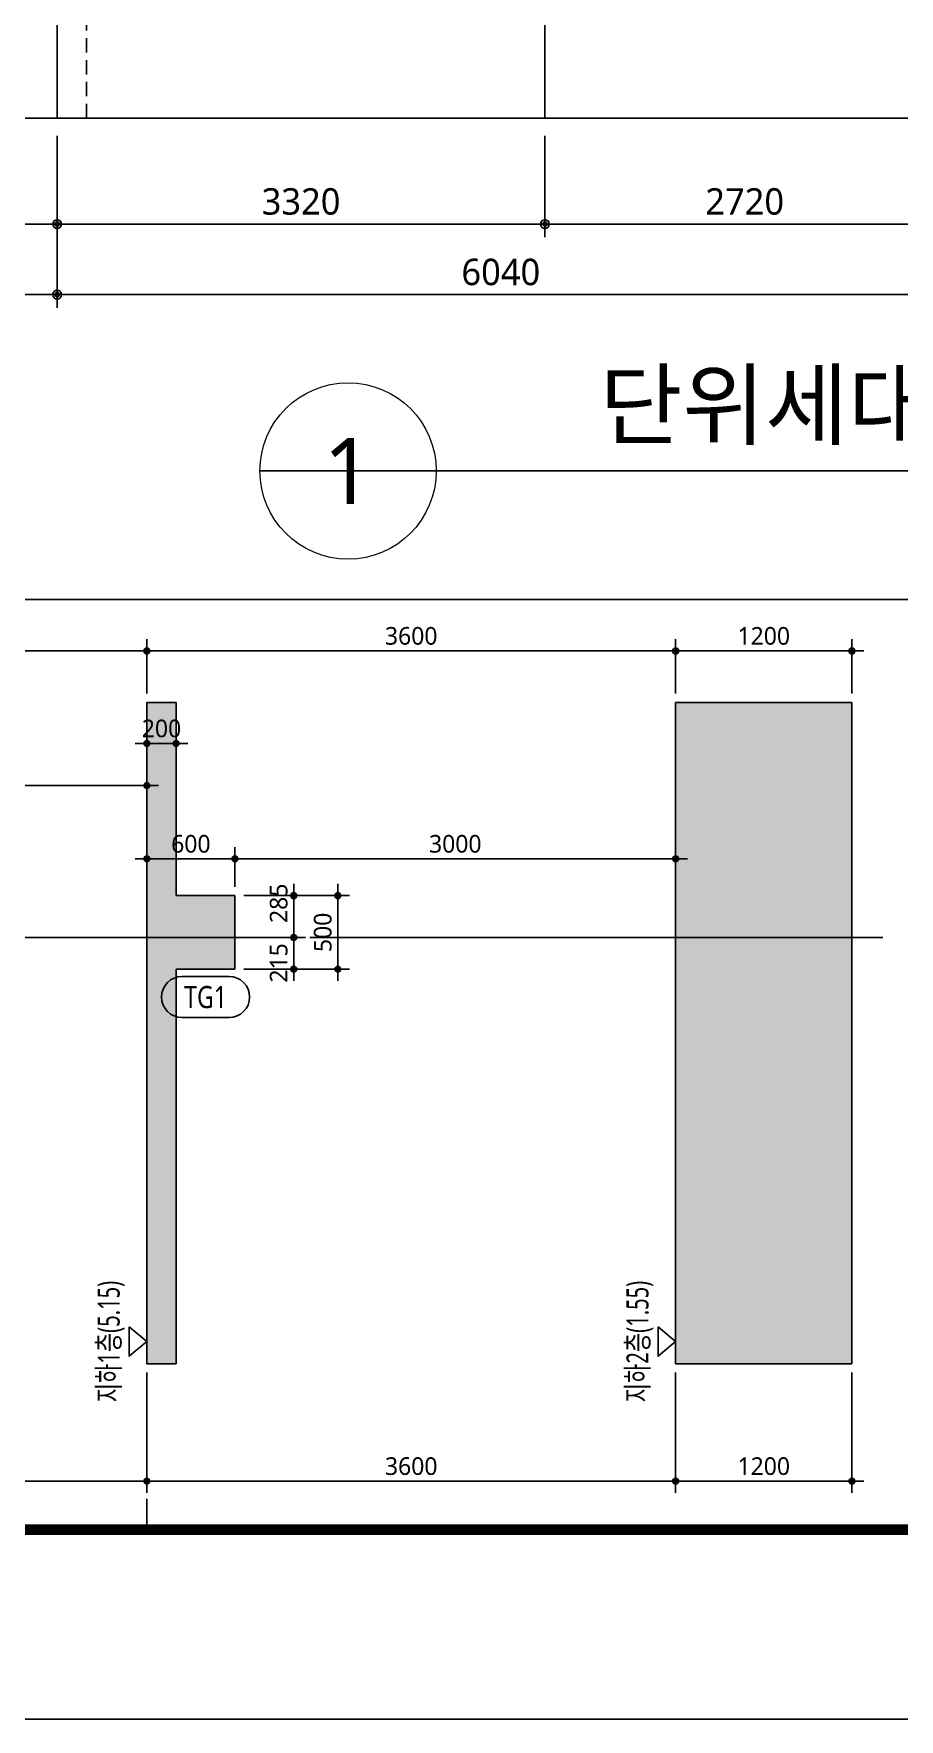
# Model space of a CAD drawing. Header units: millimetres. Extents: x 350420 to 672135, y -312840 to -44390.
# Drawn here: x 520010 to 525902, y -80030 to -68560 of the extents above; entities that cross this region are included whole.
import ezdxf
from ezdxf.enums import TextEntityAlignment as Align
from ezdxf.xclip import XClip

# ---------------------------------------------------------------- set-up
doc = ezdxf.new("R2010")
doc.units = ezdxf.units.MM
doc.header["$LTSCALE"] = 65
doc.header["$XCLIPFRAME"] = 0
doc.linetypes.add('CEN', pattern=[62, 60, -1, 0, -1])
doc.linetypes.add('XS-지하주차장$0$HID', pattern=[2.3, 1.5, -0.8])
doc.layers.get('Defpoints').update_dxf_attribs({"color": 145})
for name, color, linetype in [('253', 253, 'Continuous'), ('CEN', 1, 'CEN'), ('DIM', 7, 'Continuous'), ('FORM_고양장항A-1BL-S-성능$0$FORM', 7, 'Continuous'), ('LEADER', 7, 'Continuous'), ('M', 7, 'Continuous'), ('NAME-B', 6, 'Continuous'), ('SEC', 2, 'Continuous'), ('XS-지하주차장$0$G', 4, 'XS-지하주차장$0$HID')]:
    doc.layers.add(name, color=color, linetype=linetype)
doc.layers.add('DEFPOINT', color=144, linetype='Continuous', plot=False)
doc.layers.add('FORM_고양장항A-1BL-S-성능$0$DEFPOINT', color=144, linetype='Continuous', plot=False)
doc.layers.add('TEXT', color=3, linetype='Continuous', lineweight=9)
doc.styles.add('맑은고딕', font='malgun.ttf')
doc.dimstyles.new('DIM_40', dxfattribs={"dimscale": 40, "dimtxt": 3, "dimasz": 1, "dimexe": 2, "dimexo": 1.5, "dimgap": 1, "dimtad": 1, "dimdec": 0, "dimzin": 0, "dimdsep": 46, "dimtxsty": '맑은고딕', "dimblk1": 'DIMDOT', "dimblk2": 'DIMDOT', "dimsah": 1, "dimcen": 0.09, "dimdle": 2, "dimclrd": 7, "dimclre": 7, "dimclrt": 6, "dimadec": 0, "dimazin": 0, "dimtfac": 1, "dimtdec": 0, "dimtix": 1, "dimtmove": 2, "dimatfit": 3, "dimldrblk": 'DIMDOT', "dimfxl": 0, "dimtolj": 1, "dimtzin": 0, "dimarcsym": 0})
doc.dimstyles.new('DIM_60', dxfattribs={"dimscale": 60, "dimtxt": 3, "dimasz": 1, "dimexe": 1.5, "dimexo": 2, "dimgap": 1, "dimtad": 1, "dimdec": 0, "dimzin": 0, "dimdsep": 46, "dimtxsty": '맑은고딕', "dimblk1": 'DIMDOT', "dimblk2": 'DIMDOT', "dimsah": 1, "dimcen": 0.09, "dimdle": 2, "dimclrd": 7, "dimclre": 7, "dimclrt": 3, "dimadec": 0, "dimazin": 0, "dimtfac": 1, "dimtdec": 0, "dimtix": 1, "dimtmove": 2, "dimatfit": 3, "dimldrblk": 'DIMDOT', "dimfxl": 0, "dimtolj": 1, "dimtzin": 0, "dimarcsym": 0})

# ---------------------------------------------------------------- blocks, each defined once
blk = doc.blocks.new('XS-지하주차장')
at = {"layer": 'XS-지하주차장$0$G'}
blk.add_line((640310, 162350), (644610, 162350), dxfattribs=at)
blk = doc.blocks.new('DIMDOT')
at = {"layer": 'DIM', "linetype": 'Continuous'}
blk.add_line((-2, 0), (2, 0), dxfattribs=at)
for radius in [0.5, 0.25]:
    blk.add_circle((0, 0), radius, dxfattribs=at)
blk = doc.blocks.new('*D722')
at = {"layer": 'Defpoints', "color": 0, "linetype": 'Continuous', "transparency": 16777216}
for p in [(520170, -69135), (526210, -69135), (526210, -70335)]:
    blk.add_point(p, dxfattribs=at)
at = {"layer": 'DIM', "color": 7, "linetype": 'Continuous', "lineweight": -2, "transparency": 16777216}
for p, q in [((520170, -69255), (520170, -70425)), ((526210, -69255), (526210, -70425)), ((520230, -70335), (526150, -70335))]:
    blk.add_line(p, q, dxfattribs=at)
at = {"layer": 'DIM', "color": 7, "linetype": 'Continuous', "lineweight": -2, "transparency": 16777216, "xscale": 60, "yscale": 60, "zscale": 60, "rotation": 180}
blk.add_blockref('DIMDOT', (520170, -70335), dxfattribs=at)
at = {"layer": 'DIM', "color": 7, "linetype": 'Continuous', "lineweight": -2, "transparency": 16777216, "xscale": 60, "yscale": 60, "zscale": 60}
blk.add_blockref('DIMDOT', (526210, -70335), dxfattribs=at)
at = {"layer": 'DIM', "color": 3, "linetype": 'Continuous', "transparency": 16777216, "insert": (523190, -70182), "char_height": 180, "attachment_point": 5, "style": '맑은고딕'}
blk.add_mtext('\\A1;6040', dxfattribs=at)
blk = doc.blocks.new('*D723')
at = {"layer": 'Defpoints', "color": 0, "linetype": 'Continuous', "transparency": 16777216}
for p in [(523490, -69135), (526210, -69135), (526210, -69855)]:
    blk.add_point(p, dxfattribs=at)
at = {"layer": 'DIM', "color": 7, "linetype": 'Continuous', "lineweight": -2, "transparency": 16777216}
for p, q in [((523490, -69255), (523490, -69945)), ((526210, -69255), (526210, -69945)), ((523550, -69855), (526150, -69855))]:
    blk.add_line(p, q, dxfattribs=at)
at = {"layer": 'DIM', "color": 7, "linetype": 'Continuous', "lineweight": -2, "transparency": 16777216, "xscale": 60, "yscale": 60, "zscale": 60, "rotation": 180}
blk.add_blockref('DIMDOT', (523490, -69855), dxfattribs=at)
at = {"layer": 'DIM', "color": 7, "linetype": 'Continuous', "lineweight": -2, "transparency": 16777216, "xscale": 60, "yscale": 60, "zscale": 60}
blk.add_blockref('DIMDOT', (526210, -69855), dxfattribs=at)
at = {"layer": 'DIM', "color": 3, "linetype": 'Continuous', "transparency": 16777216, "insert": (524850, -69702), "char_height": 180, "attachment_point": 5, "style": '맑은고딕'}
blk.add_mtext('\\A1;2720', dxfattribs=at)
blk = doc.blocks.new('*D724')
at = {"layer": 'Defpoints', "color": 0, "linetype": 'Continuous', "transparency": 16777216}
for p in [(520170, -69135), (523490, -69135), (520170, -69855)]:
    blk.add_point(p, dxfattribs=at)
at = {"layer": 'DIM', "color": 7, "linetype": 'Continuous', "lineweight": -2, "transparency": 16777216}
for p, q in [((520170, -69255), (520170, -69945)), ((523490, -69255), (523490, -69945)), ((523430, -69855), (520230, -69855))]:
    blk.add_line(p, q, dxfattribs=at)
at = {"layer": 'DIM', "color": 7, "linetype": 'Continuous', "lineweight": -2, "transparency": 16777216, "xscale": 60, "yscale": 60, "zscale": 60, "rotation": 180}
blk.add_blockref('DIMDOT', (520170, -69855), dxfattribs=at)
at = {"layer": 'DIM', "color": 7, "linetype": 'Continuous', "lineweight": -2, "transparency": 16777216, "xscale": 60, "yscale": 60, "zscale": 60}
blk.add_blockref('DIMDOT', (523490, -69855), dxfattribs=at)
at = {"layer": 'DIM', "color": 3, "linetype": 'Continuous', "transparency": 16777216, "insert": (521830, -69702), "char_height": 180, "attachment_point": 5, "style": '맑은고딕'}
blk.add_mtext('\\A1;3320', dxfattribs=at)
blk = doc.blocks.new('*D725')
at = {"layer": 'Defpoints', "color": 0, "linetype": 'Continuous', "transparency": 16777216}
for p in [(514130, -69135), (520170, -69135), (514130, -70335)]:
    blk.add_point(p, dxfattribs=at)
at = {"layer": 'DIM', "color": 7, "linetype": 'Continuous', "lineweight": -2, "transparency": 16777216}
for p, q in [((514130, -69255), (514130, -70425)), ((520170, -69255), (520170, -70425)), ((520110, -70335), (514190, -70335))]:
    blk.add_line(p, q, dxfattribs=at)
at = {"layer": 'DIM', "color": 7, "linetype": 'Continuous', "lineweight": -2, "transparency": 16777216, "xscale": 60, "yscale": 60, "zscale": 60, "rotation": 180}
blk.add_blockref('DIMDOT', (514130, -70335), dxfattribs=at)
at = {"layer": 'DIM', "color": 7, "linetype": 'Continuous', "lineweight": -2, "transparency": 16777216, "xscale": 60, "yscale": 60, "zscale": 60}
blk.add_blockref('DIMDOT', (520170, -70335), dxfattribs=at)
at = {"layer": 'DIM', "color": 3, "linetype": 'Continuous', "transparency": 16777216, "insert": (517150, -70182), "char_height": 180, "attachment_point": 5, "style": '맑은고딕'}
blk.add_mtext('\\A1;6040', dxfattribs=at)
blk = doc.blocks.new('*D727')
at = {"layer": 'Defpoints', "color": 0, "linetype": 'Continuous', "transparency": 16777216}
for p in [(516850, -69135), (520170, -69135), (520170, -69855)]:
    blk.add_point(p, dxfattribs=at)
at = {"layer": 'DIM', "color": 7, "linetype": 'Continuous', "lineweight": -2, "transparency": 16777216}
for p, q in [((516850, -69255), (516850, -69945)), ((520170, -69255), (520170, -69945)), ((516910, -69855), (520110, -69855))]:
    blk.add_line(p, q, dxfattribs=at)
at = {"layer": 'DIM', "color": 7, "linetype": 'Continuous', "lineweight": -2, "transparency": 16777216, "xscale": 60, "yscale": 60, "zscale": 60, "rotation": 180}
blk.add_blockref('DIMDOT', (516850, -69855), dxfattribs=at)
at = {"layer": 'DIM', "color": 7, "linetype": 'Continuous', "lineweight": -2, "transparency": 16777216, "xscale": 60, "yscale": 60, "zscale": 60}
blk.add_blockref('DIMDOT', (520170, -69855), dxfattribs=at)
at = {"layer": 'DIM', "color": 3, "linetype": 'Continuous', "transparency": 16777216, "insert": (518510, -69702), "char_height": 180, "attachment_point": 5, "style": '맑은고딕'}
blk.add_mtext('\\A1;3320', dxfattribs=at)
blk = doc.blocks.new('FORM_고양장항A-1BL-S-성능')
at = {"layer": 'FORM_고양장항A-1BL-S-성능$0$DEFPOINT', "color": 1}
blk.add_line((208.5, 22), (208.5, 25), dxfattribs=at)
at = {"layer": 'FORM_고양장항A-1BL-S-성능$0$DEFPOINT'}
blk.add_lwpolyline([(0, 594), (0, 0), (841, 0), (841, 594), (0, 594)], dxfattribs=at)
at = {"layer": 'FORM_고양장항A-1BL-S-성능$0$FORM'}
for points in [[(25, 573), (25, 21), (757, 21), (757, 573)], [(26, 572), (26, 22), (756, 22), (756, 572)]]:
    blk.add_lwpolyline(points, close=True, dxfattribs=at)
at = {"layer": 'FORM_고양장항A-1BL-S-성능$0$FORM', "const_width": 1}
blk.add_lwpolyline([(25.5, 572.5), (25.5, 21.5), (756.5, 21.5), (756.5, 572.5)], close=True, dxfattribs=at)
blk = doc.blocks.new('*D992')
at = {"layer": 'Defpoints', "color": 0, "transparency": 16777216}
for p in [(524380, -77610), (525580, -77610), (525580, -78410)]:
    blk.add_point(p, dxfattribs=at)
at = {"layer": 'DIM', "color": 7, "lineweight": -2, "transparency": 16777216}
for p, q in [((524380, -77670), (524380, -78490)), ((525580, -77670), (525580, -78490)), ((524420, -78410), (525540, -78410))]:
    blk.add_line(p, q, dxfattribs=at)
at = {"layer": 'DIM', "color": 7, "lineweight": -2, "transparency": 16777216, "xscale": 40, "yscale": 40, "zscale": 40, "rotation": 180}
blk.add_blockref('DIMDOT', (524380, -78410), dxfattribs=at)
at = {"layer": 'DIM', "color": 7, "lineweight": -2, "transparency": 16777216, "xscale": 40, "yscale": 40, "zscale": 40}
blk.add_blockref('DIMDOT', (525580, -78410), dxfattribs=at)
at = {"layer": 'DIM', "color": 6, "transparency": 16777216, "insert": (524980, -78308), "char_height": 120, "attachment_point": 5, "style": '맑은고딕'}
blk.add_mtext('\\A1;1200', dxfattribs=at)
blk = doc.blocks.new('*D993')
at = {"layer": 'Defpoints', "color": 0, "transparency": 16777216}
for p in [(520780, -77610), (524380, -77610), (520780, -78410)]:
    blk.add_point(p, dxfattribs=at)
at = {"layer": 'DIM', "color": 7, "lineweight": -2, "transparency": 16777216}
for p, q in [((520780, -77670), (520780, -78490)), ((524380, -77670), (524380, -78490)), ((524340, -78410), (520820, -78410))]:
    blk.add_line(p, q, dxfattribs=at)
at = {"layer": 'DIM', "color": 7, "lineweight": -2, "transparency": 16777216, "xscale": 40, "yscale": 40, "zscale": 40, "rotation": 180}
blk.add_blockref('DIMDOT', (520780, -78410), dxfattribs=at)
at = {"layer": 'DIM', "color": 7, "lineweight": -2, "transparency": 16777216, "xscale": 40, "yscale": 40, "zscale": 40}
blk.add_blockref('DIMDOT', (524380, -78410), dxfattribs=at)
at = {"layer": 'DIM', "color": 6, "transparency": 16777216, "insert": (522580, -78308), "char_height": 120, "attachment_point": 5, "style": '맑은고딕'}
blk.add_mtext('\\A1;3600', dxfattribs=at)
blk = doc.blocks.new('*D998')
at = {"layer": 'Defpoints', "color": 0, "transparency": 16777216}
for p in [(520780, -73390), (520780, -73590), (520980, -73590)]:
    blk.add_point(p, dxfattribs=at)
at = {"layer": 'DIM', "color": 7, "lineweight": -2, "transparency": 16777216}
for p, q in [((520740, -73390), (520700, -73390)), ((520780, -73530), (520780, -73310)), ((520980, -73390), (520780, -73390)), ((520980, -73530), (520980, -73310)), ((521020, -73390), (521060, -73390))]:
    blk.add_line(p, q, dxfattribs=at)
at = {"layer": 'DIM', "color": 7, "lineweight": -2, "transparency": 16777216, "xscale": 40, "yscale": 40, "zscale": 40}
blk.add_blockref('DIMDOT', (520780, -73390), dxfattribs=at)
at = {"layer": 'DIM', "color": 7, "lineweight": -2, "transparency": 16777216, "xscale": 40, "yscale": 40, "zscale": 40, "rotation": 180}
blk.add_blockref('DIMDOT', (520980, -73390), dxfattribs=at)
at = {"layer": 'DIM', "color": 6, "transparency": 16777216, "insert": (520880, -73288), "char_height": 120, "attachment_point": 5, "style": '맑은고딕'}
blk.add_mtext('\\A1;200', dxfattribs=at)
blk = doc.blocks.new('*D1000')
at = {"layer": 'Defpoints', "color": 0, "transparency": 16777216}
for p in [(516530, -77610), (520780, -77610), (520780, -78410)]:
    blk.add_point(p, dxfattribs=at)
at = {"layer": 'DIM', "color": 7, "lineweight": -2, "transparency": 16777216}
for p, q in [((516530, -77670), (516530, -78490)), ((520780, -77670), (520780, -78490)), ((516570, -78410), (520740, -78410))]:
    blk.add_line(p, q, dxfattribs=at)
at = {"layer": 'DIM', "color": 7, "lineweight": -2, "transparency": 16777216, "xscale": 40, "yscale": 40, "zscale": 40, "rotation": 180}
blk.add_blockref('DIMDOT', (516530, -78410), dxfattribs=at)
at = {"layer": 'DIM', "color": 7, "lineweight": -2, "transparency": 16777216, "xscale": 40, "yscale": 40, "zscale": 40}
blk.add_blockref('DIMDOT', (520780, -78410), dxfattribs=at)
at = {"layer": 'DIM', "color": 6, "transparency": 16777216, "insert": (518655, -78308), "char_height": 120, "attachment_point": 5, "style": '맑은고딕'}
blk.add_mtext('\\A1;4250', dxfattribs=at)
blk = doc.blocks.new('*D1001')
at = {"layer": 'Defpoints', "color": 0, "transparency": 16777216}
for p in [(520780, -74175), (520780, -74425), (521380, -74425)]:
    blk.add_point(p, dxfattribs=at)
at = {"layer": 'DIM', "color": 7, "lineweight": -2, "transparency": 16777216}
for p, q in [((520780, -74365), (520780, -74095)), ((521380, -74365), (521380, -74095)), ((521340, -74175), (520820, -74175))]:
    blk.add_line(p, q, dxfattribs=at)
at = {"layer": 'DIM', "color": 7, "lineweight": -2, "transparency": 16777216, "xscale": 40, "yscale": 40, "zscale": 40, "rotation": 180}
blk.add_blockref('DIMDOT', (520780, -74175), dxfattribs=at)
at = {"layer": 'DIM', "color": 7, "lineweight": -2, "transparency": 16777216, "xscale": 40, "yscale": 40, "zscale": 40}
blk.add_blockref('DIMDOT', (521380, -74175), dxfattribs=at)
at = {"layer": 'DIM', "color": 6, "transparency": 16777216, "insert": (521080, -74073), "char_height": 120, "attachment_point": 5, "style": '맑은고딕'}
blk.add_mtext('\\A1;600', dxfattribs=at)
blk = doc.blocks.new('*D1003')
at = {"layer": 'Defpoints', "color": 0, "transparency": 16777216}
for p in [(521380, -74710), (521780, -74710), (521380, -74925)]:
    blk.add_point(p, dxfattribs=at)
at = {"layer": 'DIM', "color": 7, "lineweight": -2, "transparency": 16777216}
for p, q in [((521780, -74670), (521780, -74630)), ((521440, -74710), (521860, -74710)), ((521780, -74925), (521780, -74710)), ((521440, -74925), (521860, -74925)), ((521780, -74965), (521780, -75005))]:
    blk.add_line(p, q, dxfattribs=at)
at = {"layer": 'DIM', "color": 7, "lineweight": -2, "transparency": 16777216, "xscale": 40, "yscale": 40, "zscale": 40}
for p, rotation in [((521780, -74710), 270), ((521780, -74925), 90)]:
    blk.add_blockref('DIMDOT', p, dxfattribs=dict(at, rotation=rotation))
at = {"layer": 'DIM', "color": 6, "transparency": 16777216, "insert": (521678, -74883), "char_height": 120, "attachment_point": 5, "rotation": 90, "style": '맑은고딕'}
blk.add_mtext('\\A1;215', dxfattribs=at)
blk = doc.blocks.new('*D1004')
at = {"layer": 'Defpoints', "color": 0, "transparency": 16777216}
for p in [(521380, -74425), (522080, -74425), (521380, -74925)]:
    blk.add_point(p, dxfattribs=at)
at = {"layer": 'DIM', "color": 7, "lineweight": -2, "transparency": 16777216}
for p, q in [((521440, -74425), (522160, -74425)), ((522080, -74885), (522080, -74465)), ((521440, -74925), (522160, -74925))]:
    blk.add_line(p, q, dxfattribs=at)
at = {"layer": 'DIM', "color": 7, "lineweight": -2, "transparency": 16777216, "xscale": 40, "yscale": 40, "zscale": 40}
for p, rotation in [((522080, -74425), 90), ((522080, -74925), 270)]:
    blk.add_blockref('DIMDOT', p, dxfattribs=dict(at, rotation=rotation))
at = {"layer": 'DIM', "color": 6, "transparency": 16777216, "insert": (521978, -74675), "char_height": 120, "attachment_point": 5, "rotation": 90, "style": '맑은고딕'}
blk.add_mtext('\\A1;500', dxfattribs=at)
blk = doc.blocks.new('*D1005')
at = {"layer": 'Defpoints', "color": 0, "transparency": 16777216}
for p in [(521380, -74425), (521380, -74710), (521780, -74710)]:
    blk.add_point(p, dxfattribs=at)
at = {"layer": 'DIM', "color": 7, "lineweight": -2, "transparency": 16777216}
for p, q in [((521440, -74425), (521860, -74425)), ((521780, -74465), (521780, -74670)), ((521440, -74710), (521860, -74710))]:
    blk.add_line(p, q, dxfattribs=at)
at = {"layer": 'DIM', "color": 7, "lineweight": -2, "transparency": 16777216, "xscale": 40, "yscale": 40, "zscale": 40}
for p, rotation in [((521780, -74425), 90), ((521780, -74710), 270)]:
    blk.add_blockref('DIMDOT', p, dxfattribs=dict(at, rotation=rotation))
at = {"layer": 'DIM', "color": 6, "transparency": 16777216, "insert": (521678, -74477), "char_height": 120, "attachment_point": 5, "rotation": 90, "style": '맑은고딕'}
blk.add_mtext('\\A1;285', dxfattribs=at)
blk = doc.blocks.new('*D1033')
at = {"layer": 'Defpoints', "color": 0, "transparency": 16777216}
for p in [(515330, -72760), (515330, -73110), (520780, -73110)]:
    blk.add_point(p, dxfattribs=at)
at = {"layer": 'DIM', "color": 7, "lineweight": -2, "transparency": 16777216}
for p, q in [((515330, -73050), (515330, -72680)), ((520780, -73050), (520780, -72680)), ((520740, -72760), (515370, -72760))]:
    blk.add_line(p, q, dxfattribs=at)
at = {"layer": 'DIM', "color": 7, "lineweight": -2, "transparency": 16777216, "xscale": 40, "yscale": 40, "zscale": 40, "rotation": 180}
blk.add_blockref('DIMDOT', (515330, -72760), dxfattribs=at)
at = {"layer": 'DIM', "color": 7, "lineweight": -2, "transparency": 16777216, "xscale": 40, "yscale": 40, "zscale": 40}
blk.add_blockref('DIMDOT', (520780, -72760), dxfattribs=at)
at = {"layer": 'DIM', "color": 6, "transparency": 16777216, "insert": (518055, -72658), "char_height": 120, "attachment_point": 5, "style": '맑은고딕'}
blk.add_mtext('\\A1;5450', dxfattribs=at)
blk = doc.blocks.new('*D1034')
at = {"layer": 'Defpoints', "color": 0, "transparency": 16777216}
for p in [(524380, -72760), (520780, -73110), (524380, -73110)]:
    blk.add_point(p, dxfattribs=at)
at = {"layer": 'DIM', "color": 7, "lineweight": -2, "transparency": 16777216}
for p, q in [((520780, -73050), (520780, -72680)), ((524380, -73050), (524380, -72680)), ((520820, -72760), (524340, -72760))]:
    blk.add_line(p, q, dxfattribs=at)
at = {"layer": 'DIM', "color": 7, "lineweight": -2, "transparency": 16777216, "xscale": 40, "yscale": 40, "zscale": 40, "rotation": 180}
blk.add_blockref('DIMDOT', (520780, -72760), dxfattribs=at)
at = {"layer": 'DIM', "color": 7, "lineweight": -2, "transparency": 16777216, "xscale": 40, "yscale": 40, "zscale": 40}
blk.add_blockref('DIMDOT', (524380, -72760), dxfattribs=at)
at = {"layer": 'DIM', "color": 6, "transparency": 16777216, "insert": (522580, -72658), "char_height": 120, "attachment_point": 5, "style": '맑은고딕'}
blk.add_mtext('\\A1;3600', dxfattribs=at)
blk = doc.blocks.new('*D1035')
at = {"layer": 'Defpoints', "color": 0, "transparency": 16777216}
for p in [(524380, -72760), (524380, -73110), (525580, -73110)]:
    blk.add_point(p, dxfattribs=at)
at = {"layer": 'DIM', "color": 7, "lineweight": -2, "transparency": 16777216}
for p, q in [((524380, -73050), (524380, -72680)), ((525580, -73050), (525580, -72680)), ((525540, -72760), (524420, -72760))]:
    blk.add_line(p, q, dxfattribs=at)
at = {"layer": 'DIM', "color": 7, "lineweight": -2, "transparency": 16777216, "xscale": 40, "yscale": 40, "zscale": 40, "rotation": 180}
blk.add_blockref('DIMDOT', (524380, -72760), dxfattribs=at)
at = {"layer": 'DIM', "color": 7, "lineweight": -2, "transparency": 16777216, "xscale": 40, "yscale": 40, "zscale": 40}
blk.add_blockref('DIMDOT', (525580, -72760), dxfattribs=at)
at = {"layer": 'DIM', "color": 6, "transparency": 16777216, "insert": (524980, -72658), "char_height": 120, "attachment_point": 5, "style": '맑은고딕'}
blk.add_mtext('\\A1;1200', dxfattribs=at)
blk = doc.blocks.new('*D1046')
at = {"layer": 'Defpoints', "color": 0, "transparency": 16777216}
for p in [(520780, -73675), (517990, -73925), (520780, -73925)]:
    blk.add_point(p, dxfattribs=at)
at = {"layer": 'DIM', "color": 7, "lineweight": -2, "transparency": 16777216}
for p, q in [((517990, -73865), (517990, -73595)), ((520780, -73865), (520780, -73595)), ((518030, -73675), (520740, -73675))]:
    blk.add_line(p, q, dxfattribs=at)
at = {"layer": 'DIM', "color": 7, "lineweight": -2, "transparency": 16777216, "xscale": 40, "yscale": 40, "zscale": 40, "rotation": 180}
blk.add_blockref('DIMDOT', (517990, -73675), dxfattribs=at)
at = {"layer": 'DIM', "color": 7, "lineweight": -2, "transparency": 16777216, "xscale": 40, "yscale": 40, "zscale": 40}
blk.add_blockref('DIMDOT', (520780, -73675), dxfattribs=at)
at = {"layer": 'DIM', "color": 6, "transparency": 16777216, "insert": (519385, -73573), "char_height": 120, "attachment_point": 5, "style": '맑은고딕'}
blk.add_mtext('\\A1;2790', dxfattribs=at)
blk = doc.blocks.new('*D1047')
at = {"layer": 'Defpoints', "color": 0, "transparency": 16777216}
for p in [(524380, -74175), (521380, -74425), (524380, -74425)]:
    blk.add_point(p, dxfattribs=at)
at = {"layer": 'DIM', "color": 7, "lineweight": -2, "transparency": 16777216}
for p, q in [((521380, -74365), (521380, -74095)), ((524380, -74365), (524380, -74095)), ((521420, -74175), (524340, -74175))]:
    blk.add_line(p, q, dxfattribs=at)
at = {"layer": 'DIM', "color": 7, "lineweight": -2, "transparency": 16777216, "xscale": 40, "yscale": 40, "zscale": 40, "rotation": 180}
blk.add_blockref('DIMDOT', (521380, -74175), dxfattribs=at)
at = {"layer": 'DIM', "color": 7, "lineweight": -2, "transparency": 16777216, "xscale": 40, "yscale": 40, "zscale": 40}
blk.add_blockref('DIMDOT', (524380, -74175), dxfattribs=at)
at = {"layer": 'DIM', "color": 6, "transparency": 16777216, "insert": (522880, -74073), "char_height": 120, "attachment_point": 5, "style": '맑은고딕'}
blk.add_mtext('\\A1;3000', dxfattribs=at)

msp = doc.modelspace()

# ---------------------------------------------------------------- hatches: boundary and pattern name
at = {"layer": '253'}
h = msp.add_hatch(color=256, dxfattribs=at)
h.dxf.hatch_style = 1
h.paths.add_polyline_path([(520980, -77610), (520780, -77610), (520780, -73110), (520980, -73110), (520980, -74425), (521380, -74425), (521380, -74925), (520980, -74925)])
h = msp.add_hatch(color=256, dxfattribs=at)
h.dxf.hatch_style = 1
h.paths.add_polyline_path([(525580, -77610), (524380, -77610), (524380, -73110), (525580, -73110)])

# ---------------------------------------------------------------- linework, layer by layer
for p, q in [((520980, -73110), (520780, -73110)), ((525580, -73110), (524380, -73110)), ((520980, -77610), (520780, -77610)), ((525580, -77610), (524380, -77610))]:
    msp.add_line(p, q, dxfattribs=at)
at = {"layer": 'CEN'}
for p, q in [((520170, -67635), (520170, -69135)), ((523490, -67635), (523490, -69135)), ((520780, -73110), (520780, -77610)), ((524380, -73110), (524380, -77610)), ((513830, -74710), (525795, -74710))]:
    msp.add_line(p, q, dxfattribs=at)
at = {"layer": 'DEFPOINT'}
msp.add_line((532150, -71535), (521550, -71535), dxfattribs=at)
for points in [[(510830, -46510), (542870, -46510), (542870, -70335), (510830, -70335)], [(512630, -47710), (541070, -47710), (541070, -69135), (512630, -69135)]]:
    msp.add_lwpolyline(points, close=True, dxfattribs=at)
at = {"layer": 'LEADER', "color": 7}
msp.add_lwpolyline([(526630, -72410), (513130, -72410), (513130, -78710), (526630, -78710)], close=True, dxfattribs=at)
at = {"layer": 'LEADER'}
for points in [[(520660, -77360), (520780, -77460), (520660, -77560)], [(524260, -77360), (524380, -77460), (524260, -77560)]]:
    msp.add_lwpolyline(points, close=True, dxfattribs=at)
at = {"layer": 'M'}
msp.add_lwpolyline([(521020, -74975), (521340, -74975, -1), (521340, -75255), (521020, -75255, -1)], format="xyb", close=True, dxfattribs=at)
at = {"layer": 'SEC'}
for p, q in [((520780, -77610), (520780, -73110)), ((520980, -73110), (520980, -74425)), ((524380, -73110), (524380, -77610)), ((525580, -73110), (525580, -77610)), ((520980, -74425), (521380, -74425)), ((521380, -74925), (521380, -74425)), ((520980, -74925), (520980, -77610)), ((520980, -74925), (521380, -74925))]:
    msp.add_line(p, q, dxfattribs=at)
at = {"layer": 'TEXT'}
msp.add_line((522750, -71535), (532150, -71535), dxfattribs=at)
msp.add_circle((522150, -71535), 600, dxfattribs=at)

# ---------------------------------------------------------------- block references
at = {"xscale": 60, "yscale": 60, "zscale": 60}
msp.add_blockref('FORM_고양장항A-1BL-S-성능', (508270, -80030), dxfattribs=at)
ref = msp.add_blockref('XS-지하주차장', (682720, -712245), dxfattribs=dict(rotation=90))
XClip(ref).set_block_clipping_path([(643110.0000000001, 141650.0000000187), (664534.9999999981, 170090.00000001)])

# ---------------------------------------------------------------- texts
at = {"layer": 'NAME-B', "style": '맑은고딕', "width": 0.8}
msp.add_text('TG1', height=150, dxfattribs=at).set_placement((521180, -75115), align=Align.MIDDLE)
at = {"layer": 'TEXT', "style": '맑은고딕'}
msp.add_text('단위세대 구조평면도-1(지하1층)', height=450, dxfattribs=at).set_placement((532000, -71085), align=Align.MIDDLE_RIGHT)
msp.add_text('1', height=450, dxfattribs=at).set_placement((522150, -71535), align=Align.MIDDLE_CENTER)
at = {"layer": 'TEXT', "style": '맑은고딕', "width": 0.7}
for s, p in [('지하1층(5.15)', (520520, -77460)), ('지하2층(1.55)', (524120, -77460))]:
    msp.add_text(s, height=150, rotation=90, dxfattribs=at).set_placement(p, align=Align.MIDDLE_CENTER)

# ---------------------------------------------------------------- dimensions: what is measured, and where the dimension line sits
at = {"layer": 'DIM', "linetype": 'Continuous'}
for base, p1, p2, picture, middle in [((514130, -70335), (520170, -69135), (514130, -69135), '*D725', (517150, -70182)), ((520170, -69855), (523490, -69135), (520170, -69135), '*D724', (521830, -69702))]:
    dim = msp.add_linear_dim(base=base, p1=p1, p2=p2, angle=180, dimstyle='DIM_60', dxfattribs=at)
    dim.commit()
    dim.dimension.update_dxf_attribs({"geometry": picture, "text_midpoint": middle})
for base, p1, p2, picture, middle in [((520170, -69855), (516850, -69135), (520170, -69135), '*D727', (518510, -69702)), ((526210, -70335), (520170, -69135), (526210, -69135), '*D722', (523190, -70182)), ((526210, -69855), (523490, -69135), (526210, -69135), '*D723', (524850, -69702))]:
    dim = msp.add_linear_dim(base=base, p1=p1, p2=p2, dimstyle='DIM_60', dxfattribs=at)
    dim.commit()
    dim.dimension.update_dxf_attribs({"geometry": picture, "text_midpoint": middle})
at = {"layer": 'DIM'}
for base, p1, p2, angle, picture, middle in [((515330, -72760), (520780, -73110), (515330, -73110), 180, '*D1033', (518055, -72658)), ((524380, -72760), (525580, -73110), (524380, -73110), 180, '*D1035', (524980, -72657.6)), ((520780, -73389.7), (520980, -73589.7), (520780, -73589.7), 180, '*D998', (520880, -73287.7)), ((520780, -74175), (521380, -74425), (520780, -74425), 180, '*D1001', (521080, -74073)), ((522080, -74425), (521380, -74925), (521380, -74425), 90, '*D1004', (521978, -74675)), ((520780, -78410), (524380, -77610), (520780, -77610), 180, '*D993', (522580, -78308))]:
    dim = msp.add_linear_dim(base=base, p1=p1, p2=p2, angle=angle, dimstyle='DIM_40', dxfattribs=at)
    dim.commit()
    dim.dimension.update_dxf_attribs({"geometry": picture, "text_midpoint": middle})
for base, p1, p2, picture, middle in [((524380, -72760), (520780, -73110), (524380, -73110), '*D1034', (522580, -72658)), ((520780, -73675), (517990, -73925), (520780, -73925), '*D1046', (519385, -73573)), ((524380, -74175), (521380, -74425), (524380, -74425), '*D1047', (522880, -74073)), ((520780, -78410), (516530, -77610), (520780, -77610), '*D1000', (518655, -78308)), ((525580, -78410), (524380, -77610), (525580, -77610), '*D992', (524980, -78307.6))]:
    dim = msp.add_linear_dim(base=base, p1=p1, p2=p2, dimstyle='DIM_40', dxfattribs=at)
    dim.commit()
    dim.dimension.update_dxf_attribs({"geometry": picture, "text_midpoint": middle})
for p1, angle, picture, middle in [((521380, -74425), 270, '*D1005', (521678, -74476.8)), ((521380, -74925), 90, '*D1003', (521677.7, -74882.5))]:
    dim = msp.add_linear_dim(base=(521780, -74710), p1=p1, p2=(521380, -74710), angle=angle, dimstyle='DIM_40', dxfattribs=at)
    dim.commit()
    dim.dimension.update_dxf_attribs({"geometry": picture, "text_midpoint": middle, "dimtype": 160})

doc.saveas('drawing.dxf')
